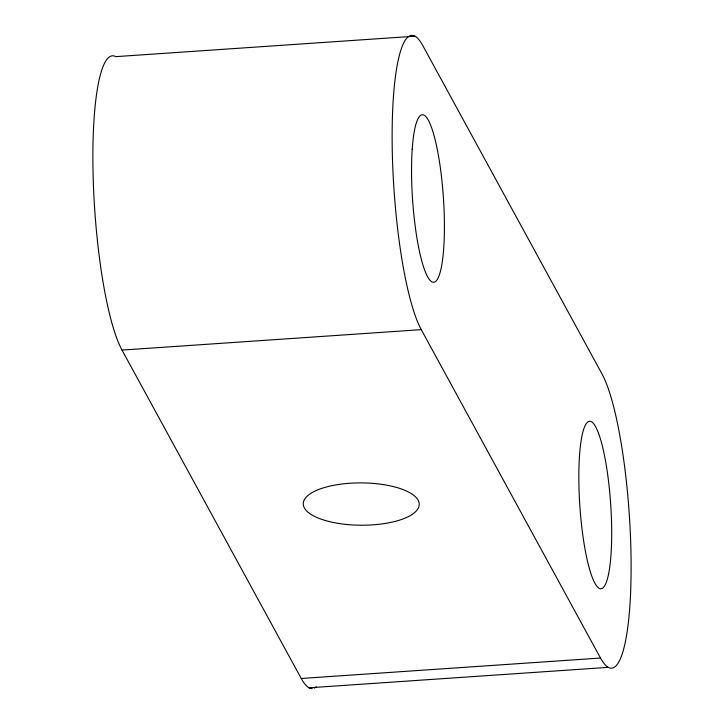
<?xml version="1.0" encoding="UTF-8"?>
<svg xmlns="http://www.w3.org/2000/svg" width="724" height="724" viewBox="0 0 724 724"><rect width="100%" height="100%" fill="white"/><g stroke="black" fill="none" stroke-linecap="round" stroke-linejoin="round"><path stroke-width="1.09" d="M414.997 36.2L115.74 56.644A152.583 28.082 86.1 0 0 93.043 172.303A152.583 28.082 86.1 0 0 122.012 350.081L301.247 678.479A152.583 28.082 86.1 0 0 312.207 688.651M122.012 350.081L421.268 329.646L600.495 658.035L301.247 678.479M309.003 687.8L608.26 667.356M316.279 686.804A152.583 28.082 86.1 0 1 314.288 688.153M600.495 658.035A152.583 28.082 86.1 0 0 631.111 570.702A152.583 28.082 86.1 0 0 601.988 373.919L422.753 45.521A152.583 28.082 86.1 0 0 392.137 132.854A152.583 28.082 86.1 0 0 421.268 329.646M412.218 149.234A83.921 15.439 86.1 0 0 431.839 281.79A83.921 15.439 86.1 0 0 439.893 164.565A83.921 15.439 86.1 0 0 412.218 149.234M579.508 455.731A83.921 15.439 86.1 0 0 599.128 588.286A83.921 15.439 86.1 0 0 607.174 471.062A83.921 15.439 86.1 0 0 579.508 455.731M329.076 521.515A57.983 21.159 0.3 0 0 419.115 505.687A57.983 21.159 0.3 0 0 335.574 484.971A57.983 21.159 0.3 0 0 329.076 521.515"/></g></svg>
